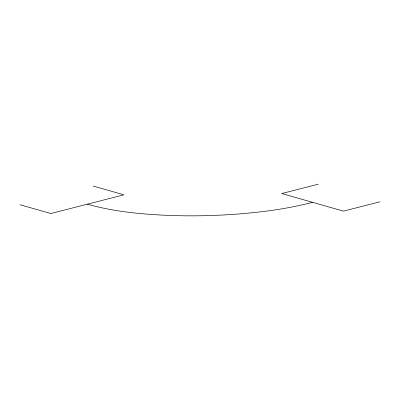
<?xml version="1.0" encoding="UTF-8"?>
<svg xmlns="http://www.w3.org/2000/svg" width="400" height="400" viewBox="0 0 400 400"><rect width="100%" height="100%" fill="white"/><g stroke="black" fill="none" stroke-linecap="round" stroke-linejoin="round"><path stroke-width="0.6" d="M318.315 184.18L281.765 193.53L343.445 211.14L380 201.785M93.105 186.015L123.95 194.82L50.84 213.525L20 204.725M87.395 204.175A184.58 83.51 -5.4 0 0 133.21 212.825A278.85 126.16 -5.4 0 0 261.095 211.78A184.58 83.51 -5.4 0 0 312.605 202.335"/></g></svg>
